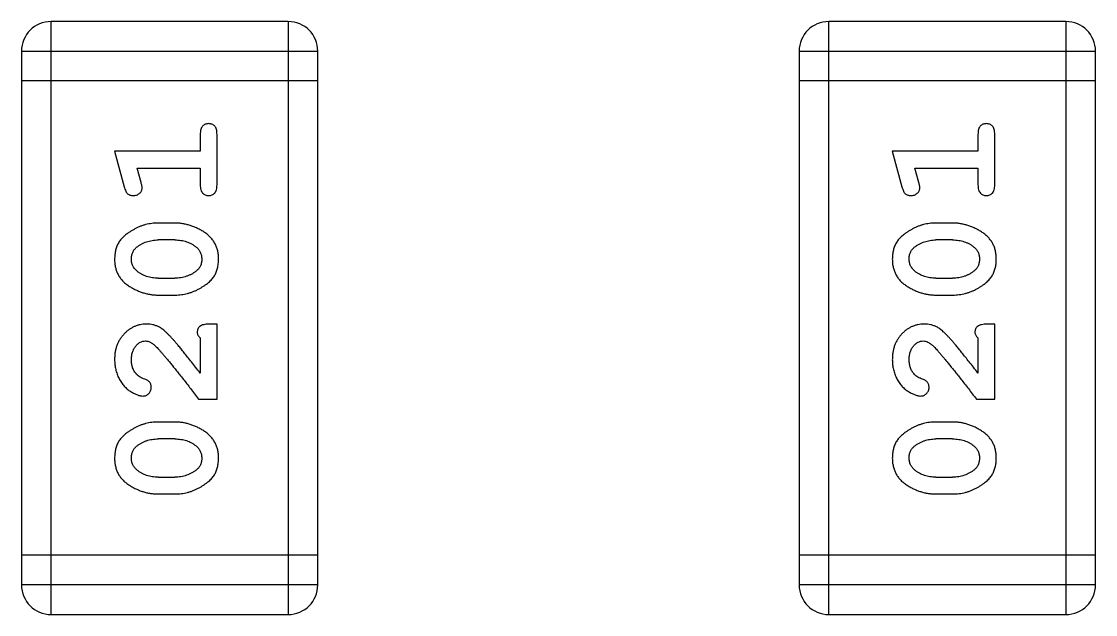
# Model space of a CAD drawing. Header units: millimetres. Extents: x 563 to 681, y 173 to 284.
# Drawn here: x 658.403 to 659.508, y 176.801 to 177.41 of the extents above; entities that cross this region are included whole.
import ezdxf

# ---------------------------------------------------------------- set-up
doc = ezdxf.new("R2010")
doc.units = ezdxf.units.MM
doc.header["$LTSCALE"] = 30.734
doc.layers.get('0').update_dxf_attribs({"linetype": 'CONTINUOUS'})

msp = doc.modelspace()

# ---------------------------------------------------------------- linework, layer by layer
at = {"linetype": 'Continuous'}
for p, q in [((658.6773, 177.4101), (658.4334, 177.4101)), ((658.4334, 176.8005), (658.4334, 177.4101)), ((658.6773, 177.4101), (658.6773, 176.8005)), ((659.4774, 177.4101), (659.2335, 177.4101)), ((659.2335, 176.8005), (659.2335, 177.4101)), ((659.4774, 177.4101), (659.4774, 176.8005)), ((658.403, 177.3796), (658.7078, 177.3796)), ((658.403, 177.3796), (658.403, 176.831)), ((658.7078, 176.831), (658.7078, 177.3796)), ((659.2031, 177.3796), (659.5079, 177.3796)), ((659.2031, 177.3796), (659.2031, 176.831)), ((659.5079, 176.831), (659.5079, 177.3796)), ((658.7078, 177.3492), (658.403, 177.3492)), ((659.5079, 177.3492), (659.2031, 177.3492)), ((658.5868, 177.2941), (658.5868, 177.2768)), ((658.6041, 177.2422), (658.6041, 177.2941)), ((659.3869, 177.2941), (659.3869, 177.2768)), ((659.4042, 177.2422), (659.4042, 177.2941)), ((658.5868, 177.2768), (658.4987, 177.2768)), ((658.4987, 177.2768), (658.5086, 177.2402)), ((659.3869, 177.2768), (659.2988, 177.2768)), ((659.2988, 177.2768), (659.3087, 177.2402)), ((658.5219, 177.2595), (658.5868, 177.2595)), ((658.526, 177.2445), (658.5219, 177.2595)), ((658.5868, 177.2595), (658.5868, 177.2422)), ((659.322, 177.2595), (659.3869, 177.2595)), ((659.3261, 177.2445), (659.322, 177.2595)), ((659.3869, 177.2595), (659.3869, 177.2422)), ((658.5611, 177.2029), (658.5433, 177.2029)), ((659.3612, 177.2029), (659.3434, 177.2029)), ((658.5608, 177.1856), (658.5436, 177.1856)), ((659.3609, 177.1856), (659.3437, 177.1856)), ((658.5436, 177.1462), (658.5608, 177.1462)), ((659.3437, 177.1462), (659.3609, 177.1462)), ((658.5433, 177.1289), (658.5611, 177.1289)), ((659.3434, 177.1289), (659.3612, 177.1289)), ((658.6041, 177.099), (658.5963, 177.099)), ((658.6041, 177.0219), (658.6041, 177.099)), ((659.4042, 177.099), (659.3964, 177.099)), ((659.4042, 177.0219), (659.4042, 177.099)), ((658.5868, 177.0849), (658.5868, 177.0487)), ((659.3869, 177.0849), (659.3869, 177.0487)), ((658.5852, 177.0219), (658.6041, 177.0219)), ((659.3854, 177.0219), (659.4042, 177.0219)), ((658.5611, 176.9983), (658.5433, 176.9983)), ((659.3612, 176.9983), (659.3434, 176.9983)), ((658.5608, 176.981), (658.5436, 176.981)), ((659.3609, 176.981), (659.3437, 176.981)), ((658.5436, 176.9417), (658.5608, 176.9417)), ((659.3437, 176.9417), (659.3609, 176.9417)), ((658.5433, 176.9244), (658.5611, 176.9244)), ((659.3434, 176.9244), (659.3612, 176.9244)), ((658.7078, 176.8615), (658.403, 176.8615)), ((659.5079, 176.8615), (659.2031, 176.8615)), ((658.7078, 176.831), (658.403, 176.831)), ((659.5079, 176.831), (659.2031, 176.831)), ((658.4334, 176.8005), (658.6773, 176.8005)), ((659.2335, 176.8005), (659.4774, 176.8005))]:
    msp.add_line(p, q, dxfattribs=at)
for centre, start, end in [((658.4334, 177.3796), 90, 180), ((658.6773, 177.3796), 0, 90), ((659.2335, 177.3796), 90, 180), ((659.4774, 177.3796), 0, 90), ((658.4334, 176.831), 180, 270), ((658.6773, 176.831), 270, 0), ((659.2335, 176.831), 180, 270), ((659.4774, 176.831), 270, 0)]:
    msp.add_arc(centre, 0.0305, start, end, dxfattribs=at)
for points, knots in [([(658.5955, 177.3051), (658.5949, 177.3051), (658.5937, 177.305), (658.592, 177.3045), (658.5905, 177.3037), (658.5892, 177.3025), (658.5881, 177.301), (658.5873, 177.299), (658.5869, 177.2967), (658.5868, 177.295), (658.5868, 177.2941)], [0, 0, 0, 0, 0.11517, 0.223509, 0.328254, 0.438012, 0.553651, 0.682263, 0.830856, 1, 1, 1, 1]), ([(658.6041, 177.2941), (658.6041, 177.295), (658.6041, 177.2967), (658.6036, 177.299), (658.6029, 177.301), (658.6018, 177.3025), (658.6005, 177.3037), (658.5989, 177.3045), (658.5973, 177.305), (658.5961, 177.3051), (658.5955, 177.3051)], [0, 0, 0, 0, 0.169012, 0.317488, 0.445429, 0.560977, 0.67065, 0.776666, 0.88492, 1, 1, 1, 1]), ([(659.3956, 177.3051), (659.395, 177.3051), (659.3938, 177.305), (659.3921, 177.3045), (659.3906, 177.3037), (659.3893, 177.3025), (659.3882, 177.301), (659.3875, 177.299), (659.387, 177.2967), (659.387, 177.295), (659.3869, 177.2941)], [0, 0, 0, 0, 0.11517, 0.223509, 0.328254, 0.438012, 0.553651, 0.682263, 0.830856, 1, 1, 1, 1]), ([(659.4042, 177.2941), (659.4042, 177.295), (659.4042, 177.2967), (659.4037, 177.299), (659.403, 177.301), (659.4019, 177.3025), (659.4006, 177.3037), (659.3991, 177.3045), (659.3974, 177.305), (659.3962, 177.3051), (659.3956, 177.3051)], [0, 0, 0, 0, 0.169012, 0.317488, 0.445429, 0.560977, 0.67065, 0.776666, 0.88492, 1, 1, 1, 1]), ([(658.5086, 177.2402), (658.5089, 177.2394), (658.5093, 177.2378), (658.5102, 177.2357), (658.5111, 177.2341), (658.5121, 177.2329), (658.5133, 177.2321), (658.5146, 177.2316), (658.5161, 177.2312), (658.5172, 177.2312), (658.5178, 177.2312)], [0, 0, 0, 0, 0.187321, 0.344927, 0.475328, 0.579604, 0.674244, 0.773631, 0.882025, 1, 1, 1, 1]), ([(658.5178, 177.2312), (658.5184, 177.2312), (658.5196, 177.2312), (658.5214, 177.2317), (658.523, 177.2324), (658.5244, 177.2335), (658.5256, 177.2347), (658.5264, 177.236), (658.5269, 177.2375), (658.527, 177.2385), (658.527, 177.2391)], [0, 0, 0, 0, 0.138815, 0.27042, 0.39836, 0.52875, 0.654955, 0.771147, 0.884581, 1, 1, 1, 1]), ([(658.527, 177.2391), (658.527, 177.2394), (658.527, 177.2402), (658.5268, 177.2414), (658.5264, 177.2429), (658.5262, 177.2439), (658.526, 177.2445)], [0, 0, 0, 0, 0.183151, 0.413144, 0.682305, 1, 1, 1, 1]), ([(658.5868, 177.2422), (658.5868, 177.2413), (658.5869, 177.2396), (658.5873, 177.2373), (658.5881, 177.2353), (658.5892, 177.2338), (658.5905, 177.2326), (658.592, 177.2318), (658.5937, 177.2313), (658.5949, 177.2312), (658.5955, 177.2312)], [0, 0, 0, 0, 0.169102, 0.317658, 0.446239, 0.563118, 0.671828, 0.776546, 0.884858, 1, 1, 1, 1]), ([(658.5955, 177.2312), (658.5961, 177.2312), (658.5973, 177.2313), (658.599, 177.2318), (658.6005, 177.2326), (658.6018, 177.2338), (658.6029, 177.2353), (658.6036, 177.2373), (658.6041, 177.2396), (658.6041, 177.2413), (658.6041, 177.2422)], [0, 0, 0, 0, 0.115051, 0.223278, 0.329269, 0.437893, 0.554681, 0.682591, 0.83103, 1, 1, 1, 1]), ([(659.3087, 177.2402), (659.309, 177.2394), (659.3094, 177.2378), (659.3103, 177.2357), (659.3112, 177.2341), (659.3122, 177.2329), (659.3134, 177.2321), (659.3147, 177.2316), (659.3162, 177.2312), (659.3173, 177.2312), (659.3179, 177.2312)], [0, 0, 0, 0, 0.187321, 0.344927, 0.475328, 0.579604, 0.674244, 0.773631, 0.882025, 1, 1, 1, 1]), ([(659.3179, 177.2312), (659.3185, 177.2312), (659.3197, 177.2312), (659.3215, 177.2317), (659.3231, 177.2324), (659.3245, 177.2335), (659.3257, 177.2347), (659.3265, 177.236), (659.327, 177.2375), (659.3271, 177.2385), (659.3271, 177.2391)], [0, 0, 0, 0, 0.138815, 0.27042, 0.39836, 0.52875, 0.654955, 0.771147, 0.884581, 1, 1, 1, 1]), ([(659.3271, 177.2391), (659.3271, 177.2394), (659.3271, 177.2402), (659.3269, 177.2414), (659.3265, 177.2429), (659.3263, 177.2439), (659.3261, 177.2445)], [0, 0, 0, 0, 0.183151, 0.413144, 0.682305, 1, 1, 1, 1]), ([(659.3869, 177.2422), (659.387, 177.2413), (659.387, 177.2396), (659.3875, 177.2373), (659.3882, 177.2353), (659.3893, 177.2338), (659.3906, 177.2326), (659.3921, 177.2318), (659.3938, 177.2313), (659.395, 177.2312), (659.3956, 177.2312)], [0, 0, 0, 0, 0.169102, 0.317658, 0.446239, 0.563118, 0.671828, 0.776546, 0.884858, 1, 1, 1, 1]), ([(659.3956, 177.2312), (659.3962, 177.2312), (659.3974, 177.2313), (659.3991, 177.2318), (659.4006, 177.2326), (659.4019, 177.2338), (659.403, 177.2353), (659.4037, 177.2373), (659.4042, 177.2396), (659.4042, 177.2413), (659.4042, 177.2422)], [0, 0, 0, 0, 0.115051, 0.223278, 0.329269, 0.437893, 0.554681, 0.682591, 0.83103, 1, 1, 1, 1]), ([(658.5433, 177.2029), (658.5423, 177.2028), (658.5401, 177.2028), (658.5369, 177.2025), (658.5338, 177.202), (658.5307, 177.2013), (658.5276, 177.2004), (658.5246, 177.1993), (658.5217, 177.198), (658.5188, 177.1965), (658.5161, 177.1949), (658.5135, 177.1932), (658.5112, 177.1916), (658.5091, 177.1899), (658.5072, 177.1882), (658.5056, 177.1865), (658.5041, 177.1848), (658.5026, 177.1824), (658.501, 177.1792), (658.4997, 177.1751), (658.4989, 177.1705), (658.4988, 177.1673), (658.4987, 177.1657)], [0, 0, 0, 0, 0.049855, 0.099516, 0.148482, 0.19758, 0.246804, 0.296268, 0.346517, 0.397047, 0.446826, 0.49336, 0.537801, 0.579207, 0.617974, 0.654833, 0.689171, 0.722088, 0.786392, 0.853518, 0.924186, 1, 1, 1, 1]), ([(658.6057, 177.166), (658.6057, 177.1674), (658.6056, 177.1702), (658.6049, 177.1743), (658.6038, 177.1782), (658.6022, 177.1817), (658.6001, 177.1851), (658.5976, 177.1881), (658.5947, 177.1909), (658.5913, 177.1934), (658.5877, 177.1955), (658.584, 177.1975), (658.5803, 177.1992), (658.5765, 177.2005), (658.5727, 177.2015), (658.5689, 177.2023), (658.565, 177.2028), (658.5624, 177.2028), (658.5611, 177.2029)], [0, 0, 0, 0, 0.067217, 0.131051, 0.19272, 0.252824, 0.312745, 0.373449, 0.436041, 0.501494, 0.567761, 0.632087, 0.695096, 0.757109, 0.817993, 0.878657, 0.939311, 1, 1, 1, 1]), ([(659.3434, 177.2029), (659.3424, 177.2028), (659.3402, 177.2028), (659.337, 177.2025), (659.3339, 177.202), (659.3308, 177.2013), (659.3277, 177.2004), (659.3247, 177.1993), (659.3218, 177.198), (659.3189, 177.1965), (659.3162, 177.1949), (659.3136, 177.1932), (659.3113, 177.1916), (659.3092, 177.1899), (659.3073, 177.1882), (659.3057, 177.1865), (659.3043, 177.1848), (659.3027, 177.1824), (659.3011, 177.1792), (659.2998, 177.1751), (659.299, 177.1705), (659.2989, 177.1673), (659.2988, 177.1657)], [0, 0, 0, 0, 0.049855, 0.099516, 0.148482, 0.19758, 0.246804, 0.296268, 0.346517, 0.397047, 0.446826, 0.49336, 0.537801, 0.579207, 0.617974, 0.654833, 0.689171, 0.722088, 0.786392, 0.853518, 0.924186, 1, 1, 1, 1]), ([(659.4058, 177.166), (659.4058, 177.1674), (659.4057, 177.1702), (659.405, 177.1743), (659.4039, 177.1782), (659.4023, 177.1817), (659.4002, 177.1851), (659.3977, 177.1881), (659.3948, 177.1909), (659.3914, 177.1934), (659.3878, 177.1955), (659.3841, 177.1975), (659.3804, 177.1992), (659.3766, 177.2005), (659.3728, 177.2015), (659.369, 177.2023), (659.3651, 177.2028), (659.3625, 177.2028), (659.3612, 177.2029)], [0, 0, 0, 0, 0.067217, 0.131051, 0.19272, 0.252824, 0.312745, 0.373449, 0.436041, 0.501494, 0.567761, 0.632087, 0.695096, 0.757109, 0.817993, 0.878657, 0.939311, 1, 1, 1, 1]), ([(658.5213, 177.178), (658.5221, 177.1786), (658.5237, 177.1798), (658.5262, 177.1813), (658.5289, 177.1827), (658.5316, 177.1837), (658.5345, 177.1845), (658.5374, 177.1851), (658.5405, 177.1855), (658.5426, 177.1855), (658.5436, 177.1856)], [0, 0, 0, 0, 0.125331, 0.248948, 0.371201, 0.494032, 0.616811, 0.742104, 0.868849, 1, 1, 1, 1]), ([(658.5608, 177.1856), (658.5619, 177.1855), (658.5639, 177.1855), (658.567, 177.1852), (658.5699, 177.1846), (658.5727, 177.1838), (658.5754, 177.1828), (658.5779, 177.1815), (658.5804, 177.18), (658.5818, 177.1789), (658.5826, 177.1783)], [0, 0, 0, 0, 0.135449, 0.266263, 0.393429, 0.516942, 0.639128, 0.758779, 0.879341, 1, 1, 1, 1]), ([(659.3214, 177.178), (659.3222, 177.1786), (659.3238, 177.1798), (659.3264, 177.1813), (659.329, 177.1827), (659.3318, 177.1837), (659.3346, 177.1845), (659.3376, 177.1851), (659.3406, 177.1855), (659.3427, 177.1855), (659.3437, 177.1856)], [0, 0, 0, 0, 0.125331, 0.248948, 0.371201, 0.494032, 0.616811, 0.742104, 0.868849, 1, 1, 1, 1]), ([(659.3609, 177.1856), (659.362, 177.1855), (659.3641, 177.1855), (659.3671, 177.1852), (659.3701, 177.1846), (659.3728, 177.1838), (659.3755, 177.1828), (659.3781, 177.1815), (659.3805, 177.18), (659.382, 177.1789), (659.3827, 177.1783)], [0, 0, 0, 0, 0.135449, 0.266263, 0.393429, 0.516942, 0.639128, 0.758779, 0.879341, 1, 1, 1, 1]), ([(658.516, 177.1658), (658.516, 177.1665), (658.5161, 177.1677), (658.5163, 177.1695), (658.5167, 177.1712), (658.5173, 177.1728), (658.5181, 177.1743), (658.519, 177.1756), (658.5201, 177.1769), (658.5209, 177.1776), (658.5213, 177.178)], [0, 0, 0, 0, 0.138115, 0.270177, 0.397547, 0.520057, 0.63869, 0.757499, 0.878226, 1, 1, 1, 1]), ([(658.5826, 177.1783), (658.5831, 177.1779), (658.584, 177.1771), (658.5851, 177.1758), (658.5861, 177.1744), (658.587, 177.1728), (658.5876, 177.1713), (658.5881, 177.1696), (658.5883, 177.1678), (658.5884, 177.1666), (658.5884, 177.166)], [0, 0, 0, 0, 0.129853, 0.25607, 0.380154, 0.49978, 0.62208, 0.743277, 0.868791, 1, 1, 1, 1]), ([(659.3161, 177.1658), (659.3161, 177.1665), (659.3162, 177.1677), (659.3164, 177.1695), (659.3168, 177.1712), (659.3174, 177.1728), (659.3182, 177.1743), (659.3191, 177.1756), (659.3202, 177.1769), (659.321, 177.1776), (659.3214, 177.178)], [0, 0, 0, 0, 0.138115, 0.270177, 0.397547, 0.520057, 0.63869, 0.757499, 0.878226, 1, 1, 1, 1]), ([(659.3827, 177.1783), (659.3832, 177.1779), (659.3841, 177.1771), (659.3853, 177.1758), (659.3863, 177.1744), (659.3871, 177.1728), (659.3877, 177.1713), (659.3882, 177.1696), (659.3884, 177.1678), (659.3885, 177.1666), (659.3885, 177.166)], [0, 0, 0, 0, 0.129853, 0.25607, 0.380154, 0.49978, 0.62208, 0.743277, 0.868791, 1, 1, 1, 1]), ([(658.4987, 177.1657), (658.4988, 177.1643), (658.4988, 177.1615), (658.4995, 177.1574), (658.5007, 177.1536), (658.5022, 177.15), (658.5043, 177.1467), (658.5068, 177.1436), (658.5098, 177.1408), (658.5132, 177.1384), (658.5168, 177.1362), (658.5205, 177.1343), (658.5242, 177.1326), (658.5279, 177.1313), (658.5317, 177.1302), (658.5356, 177.1295), (658.5394, 177.129), (658.542, 177.1289), (658.5433, 177.1289)], [0, 0, 0, 0, 0.06692, 0.130834, 0.19258, 0.252759, 0.312631, 0.373411, 0.436359, 0.501894, 0.568244, 0.632472, 0.69556, 0.757163, 0.818592, 0.878885, 0.939235, 1, 1, 1, 1]), ([(658.5218, 177.1535), (658.5214, 177.1539), (658.5205, 177.1547), (658.5193, 177.156), (658.5183, 177.1574), (658.5174, 177.1589), (658.5168, 177.1605), (658.5164, 177.1622), (658.5161, 177.164), (658.516, 177.1652), (658.516, 177.1658)], [0, 0, 0, 0, 0.13042, 0.256046, 0.378133, 0.498725, 0.620452, 0.742761, 0.869406, 1, 1, 1, 1]), ([(658.5611, 177.1289), (658.5622, 177.1289), (658.5643, 177.129), (658.5675, 177.1293), (658.5706, 177.1298), (658.5737, 177.1305), (658.5767, 177.1313), (658.5797, 177.1325), (658.5827, 177.1337), (658.5856, 177.1352), (658.5883, 177.1368), (658.5908, 177.1384), (658.5931, 177.1401), (658.5953, 177.1417), (658.5971, 177.1434), (658.5988, 177.1451), (658.6002, 177.1468), (658.6018, 177.1492), (658.6034, 177.1524), (658.6047, 177.1566), (658.6056, 177.1611), (658.6056, 177.1643), (658.6057, 177.166)], [0, 0, 0, 0, 0.049886, 0.09882, 0.148132, 0.19689, 0.246038, 0.295176, 0.345305, 0.395692, 0.445312, 0.491875, 0.535813, 0.577009, 0.616081, 0.652689, 0.687585, 0.720206, 0.785062, 0.85223, 0.923759, 1, 1, 1, 1]), ([(658.5884, 177.166), (658.5884, 177.1654), (658.5884, 177.1641), (658.5881, 177.1623), (658.5877, 177.1606), (658.5871, 177.159), (658.5864, 177.1576), (658.5854, 177.1562), (658.5844, 177.155), (658.5835, 177.1542), (658.5831, 177.1539)], [0, 0, 0, 0, 0.139844, 0.271849, 0.399162, 0.521619, 0.6402, 0.758957, 0.87828, 1, 1, 1, 1]), ([(659.2988, 177.1657), (659.2989, 177.1643), (659.2989, 177.1615), (659.2997, 177.1574), (659.3008, 177.1536), (659.3024, 177.15), (659.3044, 177.1467), (659.3069, 177.1436), (659.3099, 177.1408), (659.3133, 177.1384), (659.3169, 177.1362), (659.3206, 177.1343), (659.3243, 177.1326), (659.328, 177.1313), (659.3318, 177.1302), (659.3357, 177.1295), (659.3395, 177.129), (659.3421, 177.1289), (659.3434, 177.1289)], [0, 0, 0, 0, 0.06692, 0.130834, 0.19258, 0.252759, 0.312631, 0.373411, 0.436359, 0.501894, 0.568244, 0.632472, 0.69556, 0.757163, 0.818592, 0.878885, 0.939235, 1, 1, 1, 1]), ([(659.3219, 177.1535), (659.3215, 177.1539), (659.3206, 177.1547), (659.3194, 177.156), (659.3184, 177.1574), (659.3176, 177.1589), (659.3169, 177.1605), (659.3165, 177.1622), (659.3162, 177.164), (659.3162, 177.1652), (659.3161, 177.1658)], [0, 0, 0, 0, 0.13042, 0.256046, 0.378133, 0.498725, 0.620452, 0.742761, 0.869406, 1, 1, 1, 1]), ([(659.3612, 177.1289), (659.3623, 177.1289), (659.3644, 177.129), (659.3676, 177.1293), (659.3707, 177.1298), (659.3738, 177.1305), (659.3768, 177.1313), (659.3798, 177.1325), (659.3828, 177.1337), (659.3857, 177.1352), (659.3884, 177.1368), (659.391, 177.1384), (659.3933, 177.1401), (659.3954, 177.1417), (659.3972, 177.1434), (659.3989, 177.1451), (659.4003, 177.1468), (659.4019, 177.1492), (659.4035, 177.1524), (659.4048, 177.1566), (659.4057, 177.1611), (659.4058, 177.1643), (659.4058, 177.166)], [0, 0, 0, 0, 0.049886, 0.09882, 0.148132, 0.19689, 0.246038, 0.295176, 0.345305, 0.395692, 0.445312, 0.491875, 0.535813, 0.577009, 0.616081, 0.652689, 0.687585, 0.720206, 0.785062, 0.85223, 0.923759, 1, 1, 1, 1]), ([(659.3885, 177.166), (659.3885, 177.1654), (659.3885, 177.1641), (659.3882, 177.1623), (659.3878, 177.1606), (659.3872, 177.159), (659.3865, 177.1576), (659.3856, 177.1562), (659.3845, 177.155), (659.3836, 177.1542), (659.3832, 177.1539)], [0, 0, 0, 0, 0.139844, 0.271849, 0.399162, 0.521619, 0.6402, 0.758957, 0.87828, 1, 1, 1, 1]), ([(658.5436, 177.1462), (658.5425, 177.1463), (658.5405, 177.1463), (658.5374, 177.1466), (658.5345, 177.1472), (658.5317, 177.148), (658.529, 177.149), (658.5265, 177.1503), (658.5241, 177.1517), (658.5226, 177.1529), (658.5218, 177.1535)], [0, 0, 0, 0, 0.135446, 0.266257, 0.393419, 0.517936, 0.639137, 0.758785, 0.879345, 1, 1, 1, 1]), ([(658.5831, 177.1539), (658.5823, 177.1533), (658.5807, 177.152), (658.5782, 177.1505), (658.5756, 177.1492), (658.5728, 177.1481), (658.57, 177.1473), (658.567, 177.1466), (658.5639, 177.1463), (658.5619, 177.1462), (658.5608, 177.1462)], [0, 0, 0, 0, 0.124927, 0.248361, 0.370889, 0.492583, 0.61616, 0.741472, 0.869044, 1, 1, 1, 1]), ([(659.3437, 177.1462), (659.3427, 177.1463), (659.3406, 177.1463), (659.3375, 177.1466), (659.3346, 177.1472), (659.3318, 177.148), (659.3291, 177.149), (659.3266, 177.1503), (659.3242, 177.1517), (659.3227, 177.1529), (659.3219, 177.1535)], [0, 0, 0, 0, 0.135446, 0.266257, 0.393419, 0.517936, 0.639137, 0.758785, 0.879345, 1, 1, 1, 1]), ([(659.3832, 177.1539), (659.3824, 177.1533), (659.3809, 177.152), (659.3783, 177.1505), (659.3757, 177.1492), (659.3729, 177.1481), (659.3701, 177.1473), (659.3671, 177.1466), (659.364, 177.1463), (659.362, 177.1462), (659.3609, 177.1462)], [0, 0, 0, 0, 0.124927, 0.248361, 0.370889, 0.492583, 0.61616, 0.741472, 0.869044, 1, 1, 1, 1]), ([(658.5315, 177.099), (658.5304, 177.099), (658.5282, 177.0989), (658.5249, 177.0985), (658.5218, 177.0976), (658.5189, 177.0965), (658.516, 177.095), (658.5133, 177.0933), (658.5107, 177.0911), (658.5083, 177.0888), (658.506, 177.0861), (658.5041, 177.0833), (658.5024, 177.0802), (658.501, 177.077), (658.5, 177.0736), (658.4992, 177.07), (658.4988, 177.0662), (658.4988, 177.0637), (658.4987, 177.0624)], [0, 0, 0, 0, 0.060981, 0.120256, 0.178148, 0.236115, 0.293993, 0.352864, 0.413358, 0.476056, 0.539296, 0.602396, 0.665116, 0.728325, 0.792919, 0.859317, 0.928302, 1, 1, 1, 1]), ([(658.5598, 177.0823), (658.559, 177.0831), (658.5575, 177.0848), (658.5553, 177.0872), (658.5532, 177.0893), (658.5512, 177.0912), (658.5493, 177.0928), (658.5476, 177.0942), (658.5459, 177.0953), (658.5439, 177.0964), (658.5413, 177.0975), (658.5382, 177.0984), (658.5349, 177.0989), (658.5326, 177.099), (658.5315, 177.099)], [0, 0, 0, 0, 0.103002, 0.197728, 0.285279, 0.365235, 0.437224, 0.502446, 0.560545, 0.611446, 0.707576, 0.80349, 0.900532, 1, 1, 1, 1]), ([(658.5963, 177.099), (658.5952, 177.099), (658.5932, 177.099), (658.5905, 177.0985), (658.5883, 177.0979), (658.5865, 177.0968), (658.5852, 177.0955), (658.5843, 177.094), (658.5838, 177.0922), (658.5837, 177.091), (658.5837, 177.0904)], [0, 0, 0, 0, 0.1844, 0.34094, 0.473574, 0.586824, 0.690029, 0.789175, 0.890445, 1, 1, 1, 1]), ([(659.3316, 177.099), (659.3305, 177.099), (659.3283, 177.0989), (659.325, 177.0985), (659.3219, 177.0976), (659.319, 177.0965), (659.3161, 177.095), (659.3134, 177.0933), (659.3108, 177.0911), (659.3084, 177.0888), (659.3061, 177.0861), (659.3042, 177.0833), (659.3025, 177.0802), (659.3011, 177.077), (659.3001, 177.0736), (659.2994, 177.07), (659.2989, 177.0662), (659.2989, 177.0637), (659.2988, 177.0624)], [0, 0, 0, 0, 0.060981, 0.120256, 0.178148, 0.236115, 0.293993, 0.352864, 0.413358, 0.476056, 0.539296, 0.602396, 0.665116, 0.728325, 0.792919, 0.859317, 0.928302, 1, 1, 1, 1]), ([(659.3599, 177.0823), (659.3591, 177.0831), (659.3576, 177.0848), (659.3554, 177.0872), (659.3533, 177.0893), (659.3513, 177.0912), (659.3494, 177.0928), (659.3477, 177.0942), (659.346, 177.0953), (659.344, 177.0964), (659.3414, 177.0975), (659.3383, 177.0984), (659.335, 177.0989), (659.3327, 177.099), (659.3316, 177.099)], [0, 0, 0, 0, 0.103002, 0.197728, 0.285279, 0.365235, 0.437224, 0.502446, 0.560545, 0.611446, 0.707576, 0.80349, 0.900532, 1, 1, 1, 1]), ([(659.3964, 177.099), (659.3953, 177.099), (659.3933, 177.099), (659.3906, 177.0985), (659.3884, 177.0979), (659.3866, 177.0968), (659.3853, 177.0955), (659.3844, 177.094), (659.3839, 177.0922), (659.3838, 177.091), (659.3838, 177.0904)], [0, 0, 0, 0, 0.1844, 0.34094, 0.473574, 0.586824, 0.690029, 0.789175, 0.890445, 1, 1, 1, 1]), ([(658.5837, 177.0904), (658.5837, 177.0899), (658.5838, 177.089), (658.5845, 177.0876), (658.5855, 177.0862), (658.5863, 177.0853), (658.5868, 177.0849)], [0, 0, 0, 0, 0.20611, 0.432681, 0.695597, 1, 1, 1, 1]), ([(659.3838, 177.0904), (659.3838, 177.0899), (659.3839, 177.089), (659.3846, 177.0876), (659.3856, 177.0862), (659.3865, 177.0853), (659.3869, 177.0849)], [0, 0, 0, 0, 0.20611, 0.432681, 0.695597, 1, 1, 1, 1]), ([(658.516, 177.0622), (658.5161, 177.0636), (658.5162, 177.0663), (658.517, 177.0701), (658.5184, 177.0735), (658.5203, 177.0764), (658.5226, 177.0787), (658.525, 177.0805), (658.5277, 177.0815), (658.5296, 177.0817), (658.5306, 177.0817)], [0, 0, 0, 0, 0.156344, 0.299348, 0.4327, 0.561, 0.682299, 0.791883, 0.89611, 1, 1, 1, 1]), ([(658.5306, 177.0817), (658.5313, 177.0817), (658.533, 177.0815), (658.5354, 177.0806), (658.5379, 177.079), (658.5394, 177.0777), (658.5403, 177.077)], [0, 0, 0, 0, 0.212836, 0.442809, 0.70317, 1, 1, 1, 1]), ([(658.5403, 177.077), (658.5407, 177.0765), (658.5417, 177.0756), (658.5433, 177.074), (658.545, 177.0721), (658.5469, 177.0699), (658.549, 177.0674), (658.5514, 177.0647), (658.5539, 177.0617), (658.5566, 177.0584), (658.5595, 177.0548), (658.5626, 177.0509), (658.5659, 177.0468), (658.5694, 177.0424), (658.5731, 177.0377), (658.577, 177.0327), (658.581, 177.0274), (658.5838, 177.0238), (658.5852, 177.0219)], [0, 0, 0, 0, 0.026647, 0.057942, 0.094152, 0.134806, 0.180631, 0.231142, 0.286385, 0.346321, 0.411439, 0.481035, 0.555329, 0.634592, 0.718826, 0.807759, 0.901393, 1, 1, 1, 1]), ([(658.5868, 177.0487), (658.5853, 177.0507), (658.5823, 177.0545), (658.5779, 177.06), (658.574, 177.065), (658.5704, 177.0694), (658.5673, 177.0734), (658.5644, 177.0768), (658.562, 177.0797), (658.5605, 177.0815), (658.5598, 177.0823)], [0, 0, 0, 0, 0.176662, 0.337826, 0.484741, 0.617764, 0.73494, 0.837793, 0.926412, 1, 1, 1, 1]), ([(659.3161, 177.0622), (659.3162, 177.0636), (659.3163, 177.0663), (659.3171, 177.0701), (659.3185, 177.0735), (659.3204, 177.0764), (659.3227, 177.0787), (659.3252, 177.0805), (659.3279, 177.0815), (659.3297, 177.0817), (659.3307, 177.0817)], [0, 0, 0, 0, 0.156344, 0.299348, 0.4327, 0.561, 0.682299, 0.791883, 0.89611, 1, 1, 1, 1]), ([(659.3307, 177.0817), (659.3315, 177.0817), (659.3331, 177.0815), (659.3355, 177.0806), (659.338, 177.079), (659.3395, 177.0777), (659.3404, 177.077)], [0, 0, 0, 0, 0.212836, 0.442809, 0.70317, 1, 1, 1, 1]), ([(659.3404, 177.077), (659.3408, 177.0765), (659.3418, 177.0756), (659.3434, 177.074), (659.3451, 177.0721), (659.347, 177.0699), (659.3491, 177.0674), (659.3515, 177.0647), (659.354, 177.0617), (659.3567, 177.0584), (659.3596, 177.0548), (659.3627, 177.0509), (659.366, 177.0468), (659.3695, 177.0424), (659.3732, 177.0377), (659.3771, 177.0327), (659.3812, 177.0274), (659.3839, 177.0238), (659.3854, 177.0219)], [0, 0, 0, 0, 0.026647, 0.057942, 0.094152, 0.134806, 0.180631, 0.231142, 0.286385, 0.346321, 0.411439, 0.481035, 0.555329, 0.634592, 0.718826, 0.807759, 0.901393, 1, 1, 1, 1]), ([(659.3869, 177.0487), (659.3854, 177.0507), (659.3824, 177.0545), (659.3781, 177.06), (659.3741, 177.065), (659.3706, 177.0694), (659.3674, 177.0734), (659.3645, 177.0768), (659.3621, 177.0797), (659.3606, 177.0815), (659.3599, 177.0823)], [0, 0, 0, 0, 0.176662, 0.337826, 0.484741, 0.617764, 0.73494, 0.837793, 0.926412, 1, 1, 1, 1]), ([(658.4987, 177.0624), (658.4988, 177.0607), (658.4989, 177.0573), (658.4998, 177.0524), (658.5012, 177.0476), (658.5032, 177.0431), (658.5056, 177.039), (658.5085, 177.0353), (658.5117, 177.0322), (658.5153, 177.0297), (658.5189, 177.0277), (658.5222, 177.0262), (658.5252, 177.0253), (658.5271, 177.0252), (658.528, 177.0251)], [0, 0, 0, 0, 0.098286, 0.193983, 0.289056, 0.384352, 0.477435, 0.566197, 0.652355, 0.737986, 0.818188, 0.887401, 0.94802, 1, 1, 1, 1]), ([(658.5214, 177.0474), (658.521, 177.0479), (658.5201, 177.0489), (658.519, 177.0505), (658.5181, 177.0522), (658.5173, 177.054), (658.5167, 177.056), (658.5163, 177.058), (658.5161, 177.0601), (658.516, 177.0615), (658.516, 177.0622)], [0, 0, 0, 0, 0.121873, 0.243139, 0.363336, 0.485133, 0.607572, 0.734701, 0.864814, 1, 1, 1, 1]), ([(659.2988, 177.0624), (659.2989, 177.0607), (659.299, 177.0573), (659.2999, 177.0524), (659.3013, 177.0476), (659.3033, 177.0431), (659.3057, 177.039), (659.3086, 177.0353), (659.3118, 177.0322), (659.3154, 177.0297), (659.319, 177.0277), (659.3223, 177.0262), (659.3253, 177.0253), (659.3273, 177.0252), (659.3282, 177.0251)], [0, 0, 0, 0, 0.098286, 0.193983, 0.289056, 0.384352, 0.477435, 0.566197, 0.652355, 0.737986, 0.818188, 0.887401, 0.94802, 1, 1, 1, 1]), ([(659.3215, 177.0474), (659.3211, 177.0479), (659.3202, 177.0489), (659.3191, 177.0505), (659.3182, 177.0522), (659.3175, 177.054), (659.3169, 177.056), (659.3165, 177.058), (659.3162, 177.0601), (659.3161, 177.0615), (659.3161, 177.0622)], [0, 0, 0, 0, 0.121873, 0.243139, 0.363336, 0.485133, 0.607572, 0.734701, 0.864814, 1, 1, 1, 1]), ([(658.5299, 177.0424), (658.529, 177.0427), (658.5273, 177.0433), (658.525, 177.0445), (658.523, 177.0458), (658.5219, 177.0468), (658.5214, 177.0474)], [0, 0, 0, 0, 0.285518, 0.544185, 0.781367, 1, 1, 1, 1]), ([(658.5365, 177.0339), (658.5365, 177.0344), (658.5364, 177.0354), (658.5362, 177.0367), (658.5357, 177.038), (658.535, 177.0391), (658.5341, 177.0401), (658.5329, 177.041), (658.5315, 177.0418), (658.5305, 177.0422), (658.5299, 177.0424)], [0, 0, 0, 0, 0.127347, 0.246131, 0.359406, 0.470543, 0.586092, 0.711469, 0.847022, 1, 1, 1, 1]), ([(659.33, 177.0424), (659.3291, 177.0427), (659.3274, 177.0433), (659.3251, 177.0445), (659.3231, 177.0458), (659.322, 177.0468), (659.3215, 177.0474)], [0, 0, 0, 0, 0.285518, 0.544185, 0.781367, 1, 1, 1, 1]), ([(659.3366, 177.0339), (659.3366, 177.0344), (659.3365, 177.0354), (659.3363, 177.0367), (659.3358, 177.038), (659.3351, 177.0391), (659.3342, 177.0401), (659.333, 177.041), (659.3316, 177.0418), (659.3306, 177.0422), (659.33, 177.0424)], [0, 0, 0, 0, 0.127347, 0.246131, 0.359406, 0.470543, 0.586092, 0.711469, 0.847022, 1, 1, 1, 1]), ([(658.528, 177.0251), (658.5286, 177.0251), (658.5297, 177.0252), (658.5312, 177.0257), (658.5327, 177.0265), (658.534, 177.0277), (658.5351, 177.029), (658.5359, 177.0305), (658.5364, 177.0322), (658.5365, 177.0333), (658.5365, 177.0339)], [0, 0, 0, 0, 0.120856, 0.239483, 0.360995, 0.490166, 0.620982, 0.746416, 0.870253, 1, 1, 1, 1]), ([(659.3282, 177.0251), (659.3287, 177.0251), (659.3298, 177.0252), (659.3313, 177.0257), (659.3328, 177.0265), (659.3341, 177.0277), (659.3352, 177.029), (659.336, 177.0305), (659.3365, 177.0322), (659.3366, 177.0333), (659.3366, 177.0339)], [0, 0, 0, 0, 0.120856, 0.239483, 0.360995, 0.490166, 0.620982, 0.746416, 0.870253, 1, 1, 1, 1]), ([(658.5433, 176.9983), (658.5423, 176.9983), (658.5401, 176.9983), (658.5369, 176.998), (658.5338, 176.9975), (658.5307, 176.9968), (658.5276, 176.9959), (658.5246, 176.9948), (658.5217, 176.9935), (658.5188, 176.992), (658.5161, 176.9904), (658.5135, 176.9887), (658.5112, 176.9871), (658.5091, 176.9854), (658.5072, 176.9837), (658.5056, 176.982), (658.5041, 176.9803), (658.5026, 176.9779), (658.501, 176.9747), (658.4997, 176.9705), (658.4989, 176.966), (658.4988, 176.9628), (658.4987, 176.9612)], [0, 0, 0, 0, 0.049855, 0.099516, 0.148482, 0.19758, 0.246804, 0.296268, 0.346517, 0.397047, 0.446826, 0.49336, 0.537801, 0.579207, 0.617974, 0.654833, 0.689171, 0.722088, 0.786392, 0.853518, 0.924186, 1, 1, 1, 1]), ([(658.6057, 176.9615), (658.6057, 176.9629), (658.6056, 176.9657), (658.6049, 176.9698), (658.6038, 176.9736), (658.6022, 176.9772), (658.6001, 176.9805), (658.5976, 176.9836), (658.5947, 176.9864), (658.5913, 176.9888), (658.5877, 176.991), (658.584, 176.993), (658.5803, 176.9946), (658.5765, 176.996), (658.5727, 176.997), (658.5689, 176.9978), (658.565, 176.9983), (658.5624, 176.9983), (658.5611, 176.9983)], [0, 0, 0, 0, 0.067217, 0.131051, 0.19272, 0.252824, 0.312745, 0.373449, 0.436041, 0.501494, 0.567761, 0.632087, 0.695096, 0.757109, 0.817993, 0.878657, 0.939311, 1, 1, 1, 1]), ([(659.3434, 176.9983), (659.3424, 176.9983), (659.3402, 176.9983), (659.337, 176.998), (659.3339, 176.9975), (659.3308, 176.9968), (659.3277, 176.9959), (659.3247, 176.9948), (659.3218, 176.9935), (659.3189, 176.992), (659.3162, 176.9904), (659.3136, 176.9887), (659.3113, 176.9871), (659.3092, 176.9854), (659.3073, 176.9837), (659.3057, 176.982), (659.3043, 176.9803), (659.3027, 176.9779), (659.3011, 176.9747), (659.2998, 176.9705), (659.299, 176.966), (659.2989, 176.9628), (659.2988, 176.9612)], [0, 0, 0, 0, 0.049855, 0.099516, 0.148482, 0.19758, 0.246804, 0.296268, 0.346517, 0.397047, 0.446826, 0.49336, 0.537801, 0.579207, 0.617974, 0.654833, 0.689171, 0.722088, 0.786392, 0.853518, 0.924186, 1, 1, 1, 1]), ([(659.4058, 176.9615), (659.4058, 176.9629), (659.4057, 176.9657), (659.405, 176.9698), (659.4039, 176.9736), (659.4023, 176.9772), (659.4002, 176.9805), (659.3977, 176.9836), (659.3948, 176.9864), (659.3914, 176.9888), (659.3878, 176.991), (659.3841, 176.993), (659.3804, 176.9946), (659.3766, 176.996), (659.3728, 176.997), (659.369, 176.9978), (659.3651, 176.9983), (659.3625, 176.9983), (659.3612, 176.9983)], [0, 0, 0, 0, 0.067217, 0.131051, 0.19272, 0.252824, 0.312745, 0.373449, 0.436041, 0.501494, 0.567761, 0.632087, 0.695096, 0.757109, 0.817993, 0.878657, 0.939311, 1, 1, 1, 1]), ([(658.516, 176.9613), (658.516, 176.962), (658.5161, 176.9632), (658.5163, 176.965), (658.5167, 176.9667), (658.5173, 176.9683), (658.5181, 176.9698), (658.519, 176.9711), (658.5201, 176.9724), (658.5209, 176.9731), (658.5213, 176.9735)], [0, 0, 0, 0, 0.138115, 0.270177, 0.397547, 0.520057, 0.63869, 0.757499, 0.878226, 1, 1, 1, 1]), ([(658.5213, 176.9735), (658.5221, 176.9741), (658.5237, 176.9753), (658.5262, 176.9768), (658.5289, 176.9781), (658.5316, 176.9792), (658.5345, 176.98), (658.5374, 176.9806), (658.5405, 176.981), (658.5426, 176.981), (658.5436, 176.981)], [0, 0, 0, 0, 0.125331, 0.248948, 0.371201, 0.494032, 0.616811, 0.742104, 0.868849, 1, 1, 1, 1]), ([(658.5608, 176.981), (658.5619, 176.981), (658.5639, 176.981), (658.567, 176.9806), (658.5699, 176.9801), (658.5727, 176.9793), (658.5754, 176.9783), (658.5779, 176.977), (658.5804, 176.9755), (658.5818, 176.9744), (658.5826, 176.9738)], [0, 0, 0, 0, 0.135449, 0.266263, 0.393429, 0.516942, 0.639128, 0.758779, 0.879341, 1, 1, 1, 1]), ([(658.5826, 176.9738), (658.5831, 176.9734), (658.584, 176.9726), (658.5851, 176.9713), (658.5861, 176.9698), (658.587, 176.9683), (658.5876, 176.9668), (658.5881, 176.9651), (658.5883, 176.9633), (658.5884, 176.9621), (658.5884, 176.9615)], [0, 0, 0, 0, 0.129853, 0.25607, 0.380154, 0.49978, 0.62208, 0.743277, 0.868791, 1, 1, 1, 1]), ([(659.3161, 176.9613), (659.3161, 176.962), (659.3162, 176.9632), (659.3164, 176.965), (659.3168, 176.9667), (659.3174, 176.9683), (659.3182, 176.9698), (659.3191, 176.9711), (659.3202, 176.9724), (659.321, 176.9731), (659.3214, 176.9735)], [0, 0, 0, 0, 0.138115, 0.270177, 0.397547, 0.520057, 0.63869, 0.757499, 0.878226, 1, 1, 1, 1]), ([(659.3214, 176.9735), (659.3222, 176.9741), (659.3238, 176.9753), (659.3264, 176.9768), (659.329, 176.9781), (659.3318, 176.9792), (659.3346, 176.98), (659.3376, 176.9806), (659.3406, 176.981), (659.3427, 176.981), (659.3437, 176.981)], [0, 0, 0, 0, 0.125331, 0.248948, 0.371201, 0.494032, 0.616811, 0.742104, 0.868849, 1, 1, 1, 1]), ([(659.3609, 176.981), (659.362, 176.981), (659.3641, 176.981), (659.3671, 176.9806), (659.3701, 176.9801), (659.3728, 176.9793), (659.3755, 176.9783), (659.3781, 176.977), (659.3805, 176.9755), (659.382, 176.9744), (659.3827, 176.9738)], [0, 0, 0, 0, 0.135449, 0.266263, 0.393429, 0.516942, 0.639128, 0.758779, 0.879341, 1, 1, 1, 1]), ([(659.3827, 176.9738), (659.3832, 176.9734), (659.3841, 176.9726), (659.3853, 176.9713), (659.3863, 176.9698), (659.3871, 176.9683), (659.3877, 176.9668), (659.3882, 176.9651), (659.3884, 176.9633), (659.3885, 176.9621), (659.3885, 176.9615)], [0, 0, 0, 0, 0.129853, 0.25607, 0.380154, 0.49978, 0.62208, 0.743277, 0.868791, 1, 1, 1, 1]), ([(658.4987, 176.9612), (658.4988, 176.9598), (658.4988, 176.957), (658.4995, 176.9529), (658.5007, 176.949), (658.5022, 176.9455), (658.5043, 176.9422), (658.5068, 176.9391), (658.5098, 176.9363), (658.5132, 176.9339), (658.5168, 176.9317), (658.5205, 176.9297), (658.5242, 176.9281), (658.5279, 176.9268), (658.5317, 176.9257), (658.5356, 176.925), (658.5394, 176.9245), (658.542, 176.9244), (658.5433, 176.9244)], [0, 0, 0, 0, 0.06692, 0.130834, 0.19258, 0.252759, 0.312631, 0.373411, 0.436359, 0.501894, 0.568244, 0.632472, 0.69556, 0.757163, 0.818592, 0.878885, 0.939235, 1, 1, 1, 1]), ([(658.5218, 176.949), (658.5214, 176.9494), (658.5205, 176.9502), (658.5193, 176.9515), (658.5183, 176.9529), (658.5174, 176.9544), (658.5168, 176.956), (658.5164, 176.9577), (658.5161, 176.9595), (658.516, 176.9607), (658.516, 176.9613)], [0, 0, 0, 0, 0.13042, 0.256046, 0.378133, 0.498725, 0.620452, 0.742761, 0.869406, 1, 1, 1, 1]), ([(658.5611, 176.9244), (658.5622, 176.9244), (658.5643, 176.9245), (658.5675, 176.9248), (658.5706, 176.9253), (658.5737, 176.926), (658.5767, 176.9268), (658.5797, 176.928), (658.5827, 176.9292), (658.5856, 176.9307), (658.5883, 176.9323), (658.5908, 176.9339), (658.5931, 176.9355), (658.5953, 176.9372), (658.5971, 176.9389), (658.5988, 176.9406), (658.6002, 176.9423), (658.6018, 176.9447), (658.6034, 176.9479), (658.6047, 176.9521), (658.6056, 176.9566), (658.6056, 176.9598), (658.6057, 176.9615)], [0, 0, 0, 0, 0.049886, 0.09882, 0.148132, 0.19689, 0.246038, 0.295176, 0.345305, 0.395692, 0.445312, 0.491875, 0.535813, 0.577009, 0.616081, 0.652689, 0.687585, 0.720206, 0.785062, 0.85223, 0.923759, 1, 1, 1, 1]), ([(658.5884, 176.9615), (658.5884, 176.9609), (658.5884, 176.9596), (658.5881, 176.9578), (658.5877, 176.9561), (658.5871, 176.9545), (658.5864, 176.9531), (658.5854, 176.9517), (658.5844, 176.9505), (658.5835, 176.9497), (658.5831, 176.9494)], [0, 0, 0, 0, 0.139844, 0.271849, 0.399162, 0.521619, 0.6402, 0.758957, 0.87828, 1, 1, 1, 1]), ([(659.2988, 176.9612), (659.2989, 176.9598), (659.2989, 176.957), (659.2997, 176.9529), (659.3008, 176.949), (659.3024, 176.9455), (659.3044, 176.9422), (659.3069, 176.9391), (659.3099, 176.9363), (659.3133, 176.9339), (659.3169, 176.9317), (659.3206, 176.9297), (659.3243, 176.9281), (659.328, 176.9268), (659.3318, 176.9257), (659.3357, 176.925), (659.3395, 176.9245), (659.3421, 176.9244), (659.3434, 176.9244)], [0, 0, 0, 0, 0.06692, 0.130834, 0.19258, 0.252759, 0.312631, 0.373411, 0.436359, 0.501894, 0.568244, 0.632472, 0.69556, 0.757163, 0.818592, 0.878885, 0.939235, 1, 1, 1, 1]), ([(659.3219, 176.949), (659.3215, 176.9494), (659.3206, 176.9502), (659.3194, 176.9515), (659.3184, 176.9529), (659.3176, 176.9544), (659.3169, 176.956), (659.3165, 176.9577), (659.3162, 176.9595), (659.3162, 176.9607), (659.3161, 176.9613)], [0, 0, 0, 0, 0.13042, 0.256046, 0.378133, 0.498725, 0.620452, 0.742761, 0.869406, 1, 1, 1, 1]), ([(659.3612, 176.9244), (659.3623, 176.9244), (659.3644, 176.9245), (659.3676, 176.9248), (659.3707, 176.9253), (659.3738, 176.926), (659.3768, 176.9268), (659.3798, 176.928), (659.3828, 176.9292), (659.3857, 176.9307), (659.3884, 176.9323), (659.391, 176.9339), (659.3933, 176.9355), (659.3954, 176.9372), (659.3972, 176.9389), (659.3989, 176.9406), (659.4003, 176.9423), (659.4019, 176.9447), (659.4035, 176.9479), (659.4048, 176.9521), (659.4057, 176.9566), (659.4058, 176.9598), (659.4058, 176.9615)], [0, 0, 0, 0, 0.049886, 0.09882, 0.148132, 0.19689, 0.246038, 0.295176, 0.345305, 0.395692, 0.445312, 0.491875, 0.535813, 0.577009, 0.616081, 0.652689, 0.687585, 0.720206, 0.785062, 0.85223, 0.923759, 1, 1, 1, 1]), ([(659.3885, 176.9615), (659.3885, 176.9609), (659.3885, 176.9596), (659.3882, 176.9578), (659.3878, 176.9561), (659.3872, 176.9545), (659.3865, 176.9531), (659.3856, 176.9517), (659.3845, 176.9505), (659.3836, 176.9497), (659.3832, 176.9494)], [0, 0, 0, 0, 0.139844, 0.271849, 0.399162, 0.521619, 0.6402, 0.758957, 0.87828, 1, 1, 1, 1]), ([(658.5436, 176.9417), (658.5425, 176.9417), (658.5405, 176.9418), (658.5374, 176.9421), (658.5345, 176.9427), (658.5317, 176.9435), (658.529, 176.9445), (658.5265, 176.9458), (658.5241, 176.9472), (658.5226, 176.9484), (658.5218, 176.949)], [0, 0, 0, 0, 0.135446, 0.266257, 0.393419, 0.517936, 0.639137, 0.758785, 0.879345, 1, 1, 1, 1]), ([(658.5831, 176.9494), (658.5823, 176.9487), (658.5807, 176.9475), (658.5782, 176.946), (658.5756, 176.9446), (658.5728, 176.9436), (658.57, 176.9428), (658.567, 176.9421), (658.5639, 176.9418), (658.5619, 176.9417), (658.5608, 176.9417)], [0, 0, 0, 0, 0.124927, 0.248361, 0.370889, 0.492583, 0.61616, 0.741472, 0.869044, 1, 1, 1, 1]), ([(659.3437, 176.9417), (659.3427, 176.9417), (659.3406, 176.9418), (659.3375, 176.9421), (659.3346, 176.9427), (659.3318, 176.9435), (659.3291, 176.9445), (659.3266, 176.9458), (659.3242, 176.9472), (659.3227, 176.9484), (659.3219, 176.949)], [0, 0, 0, 0, 0.135446, 0.266257, 0.393419, 0.517936, 0.639137, 0.758785, 0.879345, 1, 1, 1, 1]), ([(659.3832, 176.9494), (659.3824, 176.9487), (659.3809, 176.9475), (659.3783, 176.946), (659.3757, 176.9446), (659.3729, 176.9436), (659.3701, 176.9428), (659.3671, 176.9421), (659.364, 176.9418), (659.362, 176.9417), (659.3609, 176.9417)], [0, 0, 0, 0, 0.124927, 0.248361, 0.370889, 0.492583, 0.61616, 0.741472, 0.869044, 1, 1, 1, 1])]:
    msp.add_open_spline(points, degree=3, knots=knots, dxfattribs=at)

doc.saveas('drawing.dxf')
